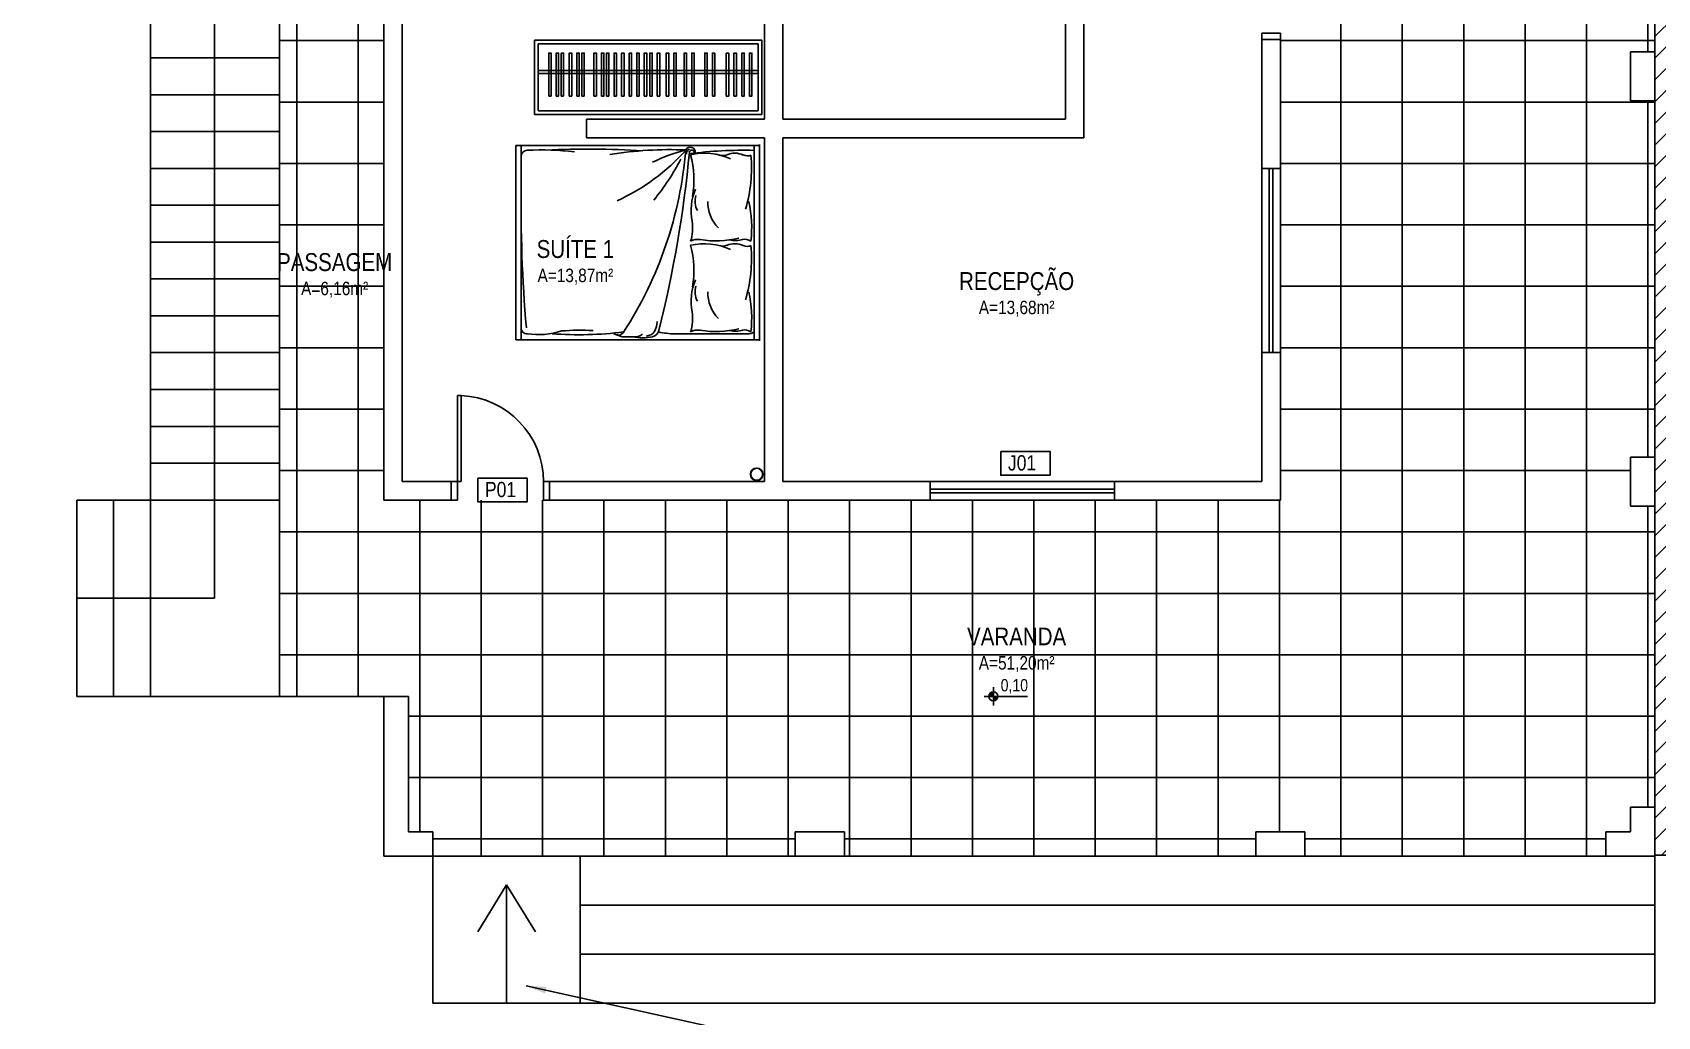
# Model space of a CAD drawing. Header units: millimetres. Extents: x 4156 to 4603, y 996 to 1078.
# Drawn here: x 4173.79 to 4188.34, y 1015.75 to 1024.56 of the extents above; entities that cross this region are included whole.
import ezdxf
from ezdxf.enums import TextEntityAlignment as Align

# ---------------------------------------------------------------- set-up
doc = ezdxf.new("R2010")
doc.units = ezdxf.units.MM
doc.header["$LTSCALE"] = 20
for name, pattern in [('DASHDOT', [1, 0.5, -0.25, 0, -0.25]), ('HIDDEN2', [0.1875, 0.125, -0.0625]), ('LS', [0.5, 0.25, -0.25])]:
    doc.linetypes.add(name, pattern=pattern)
for name, color, linetype in [('-HIDRO', 8, 'Continuous'), ('ARREDI_attrezzature', 175, 'Continuous'), ('COTA', 7, 'Continuous'), ('E-txt-g', 3, 'Continuous'), ('Esgoto', 5, 'Continuous'), ('TigreCad', 3, 'Continuous'), ('Tinterno', 9, 'Continuous')]:
    doc.layers.add(name, color=color, linetype=linetype)
doc.layers.add('E-Txt-W', color=7, linetype='Continuous', lineweight=20)
doc.styles.add('F2', font='ARIALN.TTF')
doc.styles.add('REG60', font='romans.shx', dxfattribs={"width": 0.8, "height": 0.15})
doc.styles.add('REG80', font='romans.shx', dxfattribs={"width": 0.8, "height": 0.2})
doc.styles.get("Standard").update_dxf_attribs({"font": 'arial.ttf'})
doc.dimstyles.get("Standard").update_dxf_attribs({"dimtxt": 0.18, "dimasz": 0.18, "dimexe": 0.18, "dimexo": 0.0625, "dimgap": 0.09, "dimtad": 0, "dimtih": 1, "dimtoh": 1, "dimdec": 4, "dimzin": 0, "dimdsep": 46, "dimtxsty": 'Standard', "dimcen": 0.09, "dimadec": 0, "dimazin": 0, "dimtfac": 1, "dimtdec": 4, "dimtofl": 0, "dimtmove": 0, "dimatfit": 3, "dimfxl": 1, "dimtolj": 1, "dimtzin": 0, "dimarcsym": 0})

# ---------------------------------------------------------------- blocks, each defined once
blk = doc.blocks.new('TXT-AMB75')
at = {"layer": 'E-txt-g', "style": 'REG80', "width": 0.8, "flags": 8}
blk.add_attdef('TXT', text='', height=0.2, dxfattribs=at).set_placement((0.005, 0.296), align=Align.CENTER)
at = {"layer": 'E-Txt-W', "style": 'REG60', "width": 0.8, "flags": 8}
blk.add_attdef('TXT', text='', height=0.15, dxfattribs=at).set_placement((0.005, 0.027), align=Align.CENTER)
blk = doc.blocks.new('cama')
at = {"layer": 'ARREDI_attrezzature', "color": 8}
for p, q in [((0.866, 1.046), (-0.717, 1.046)), ((-0.717, 1.046), (-0.717, -0.936)), ((-0.717, 1.003), (0.866, 1.003)), ((0.816, 0.355), (0.816, 0.964)), ((0.866, 1.046), (0.866, -0.936)), ((0.841, -0.062), (0.841, 0.035)), ((0.838, -0.079), (0.816, -0.138)), ((-0.717, -0.893), (0.866, -0.893)), ((-0.717, -0.936), (0.866, -0.936))]:
    blk.add_line(p, q, dxfattribs=at)
for centre, radius, start, end in [((2.638, 0.909), 3.316, 178.3703, 187.5322), ((-0.714, 0.948), 0.0814, 335.7877, 21.7124), ((-0.533, -0.18), 1.162, 73.2017, 95.199), ((-0.053, 0.101), 0.883, 82.5099, 103.5732), ((0.126, 0.931), 0.0789, 144.3788, 195.1988), ((0.023, 0.948), 0.0814, 335.7877, 21.7124), ((0.204, -0.18), 1.162, 73.2017, 95.199), ((0.684, 0.101), 0.883, 82.5099, 103.5732), ((0.864, 0.931), 0.0789, 144.3788, 195.1988), ((0.767, 0.964), 0.0494, 360, 53.1301), ((-0.15, 0.598), 0.504, 155.118, 192.9862), ((-0.487, 0.846), 0.167, 155.7877, 202.8808), ((-0.698, 0.692), 0.758, 350.3711, 14.26), ((-0.161, 0.853), 0.218, 347.312, 15.1988), ((0.25, 0.846), 0.167, 155.7877, 202.8808), ((0.587, 0.598), 0.504, 155.118, 192.9862), ((0.04, 0.692), 0.758, 350.3711, 14.26), ((0.577, 0.853), 0.218, 347.312, 15.1988), ((-0.719, 0.748), 0.0848, 339.0161, 22.8808), ((-0.251, 0.918), 0.291, 267.8295, 315.0098), ((0.018, 0.748), 0.0848, 339.0161, 22.8808), ((0.486, 0.918), 0.291, 267.8295, 315.0098), ((-0.264, 0.69), 0.167, 254.1407, 297.6985), ((0.175, 0.544), 0.127, 170.3711, 206.9649), ((0.473, 0.69), 0.167, 254.1407, 297.6985), ((0.913, 0.544), 0.127, 170.3711, 206.9649), ((-0.662, 0.484), 0.0409, 81.6091, 243.9382), ((-0.65, 0.494), 0.0409, 202.6052, 274.4989), ((2.279, 0.318), 2.962, 177.4941, 189.5094), ((-1.784, -0.799), 1.665, 24.3833, 48.4532), ((-0.948, -2.764), 3.222, 57.0954, 85.2363), ((0.652, 0.784), 1.374, 194.1894, 206.3096), ((-0.659, 0.496), 0.0206, 81.2915, 258.1256), ((-1.523, -8.875), 9.391, 75.6716, 84.7419), ((-0.438, -0.252), 0.765, 79.7638, 105.4497), ((-1.581, -1.432), 2.082, 51.0376, 62.0856), ((-0.185, 0.936), 0.446, 246.6878, 281.1217), ((-0.042, 0.158), 0.345, 72.3598, 99.3926), ((0.299, -0.252), 0.765, 79.7638, 105.4497), ((0.553, 0.936), 0.446, 246.6878, 281.1217), ((0.695, 0.158), 0.345, 72.3598, 99.3926), ((0.189, 0.364), 0.628, 347.089, 359.2313), ((0.701, -0.017), 0.232, 65.0339, 86.464), ((0.774, 0.16), 0.0692, 12.8827, 78.3869), ((0.735, 0.116), 0.1, 4.6849, 50.5984), ((0.499, 0.097), 0.351, 346.9286, 12.8827), ((5.77, -0.354), 6.458, 176.0268, 182.9761), ((0.735, 0.028), 0.107, 356.6017, 37.7302), ((-2.114, -0.42), 2.938, 355.67, 7.068), ((0.777, -0.101), 0.0494, 339.7541, 59.4872), ((0.792, -0.062), 0.0494, 339.7541, 360), ((0.792, -0.062), 0.0494, 339.7541, 360), ((2.656, -0.41), 1.869, 176.8413, 184.7569), ((1.493, -0.726), 2.174, 172.9481, 183.1174), ((0.205, -0.754), 0.618, 351.6155, 17.787), ((-0.628, -0.844), 0.0494, 180, 270), ((-0.225, 10.54), 11.434, 269.1087, 274.9762), ((0.767, -0.844), 0.0494, 270, 360)]:
    blk.add_arc(centre, radius, start, end, dxfattribs=at)
at = {"layer": 'COTA', "color": 8, "linetype": 'Continuous'}
blk.add_line((0.874, 1.046), (-0.726, 1.046), dxfattribs=at)
blk = doc.blocks.new('NV')
at = {"color": 4, "linetype": 'ByBlock', "ltscale": 0.5}
for p, q in [((-1.414, -0.142), (-1.414, 0.107)), ((-1.539, -0.018), (-0.953, -0.018))]:
    blk.add_line(p, q, dxfattribs=at)
at = {"color": 4, "ltscale": 2.5}
blk.add_circle((-1.414, -0.018), 0.0622, dxfattribs=at)
at = {"color": 4}
for points in [[(-1.414, -0.018), (-1.458, 0.026), (-1.476, -0.018), (-1.472, 0.006)], [(-1.414, -0.018), (-1.414, 0.045), (-1.458, 0.026), (-1.438, 0.04)], [(-1.414, -0.018), (-1.352, -0.018), (-1.37, -0.062), (-1.357, -0.041)], [(-1.414, -0.018), (-1.37, -0.062), (-1.414, -0.08), (-1.39, -0.075)]]:
    blk.add_solid(points, dxfattribs=at)
at = {"layer": 'E-Txt-W', "color": 4, "ltscale": 2.5, "style": 'F2'}
blk.add_attdef('COTAPISO', (-1.306, 0.073), '', height=0.15, dxfattribs=at)
blk = doc.blocks.new('11031030d')
at = {"layer": 'TigreCad'}
blk.add_circle((0, 0), 50.8, dxfattribs=at)
at = {"layer": 'Tinterno'}
blk.add_circle((0, 0), 49, dxfattribs=at)

msp = doc.modelspace()

# ---------------------------------------------------------------- hatches: boundary and pattern name
at = {"layer": '-HIDRO'}
h = msp.add_hatch(dxfattribs=at)
h.set_pattern_fill('ANSI37,_O', color=256, scale=4.4, angle=45)
h.set_pattern_definition([(90, (1862.30866, 526.1882), (-0.55, 3e-16), []), (180, (1862.30866, 526.1882), (-3e-16, -0.55), [])])
h.paths.add_polyline_path([(4188.322, 1020.319), (4188.102, 1020.319), (4188.102, 1020.759), (4188.322, 1020.759), (4188.322, 1023.949), (4188.102, 1023.949), (4188.102, 1024.389), (4188.322, 1024.389), (4188.322, 1026.259), (4188.102, 1026.259), (4188.102, 1026.699), (4188.322, 1026.699), (4188.322, 1027.909), (4188.102, 1027.909), (4188.102, 1028.349), (4186.617, 1028.349), (4186.617, 1027.304), (4184.967, 1027.304), (4184.967, 1020.374), (4176.937, 1020.374), (4176.937, 1028.349), (4176.002, 1028.349), (4176.002, 1018.614), (4177.157, 1018.614), (4177.157, 1017.404), (4177.377, 1017.404), (4177.377, 1017.184), (4180.622, 1017.184), (4180.622, 1017.404), (4181.062, 1017.404), (4181.062, 1017.184), (4184.747, 1017.184), (4184.747, 1017.404), (4185.187, 1017.404), (4185.187, 1017.184), (4187.882, 1017.184), (4187.882, 1017.404), (4188.102, 1017.404), (4188.102, 1017.624), (4188.322, 1017.624)])
at = {"layer": '-HIDRO', "linetype": 'Continuous'}
h = msp.add_hatch(dxfattribs=at)
h.set_pattern_fill('ANSI31', color=256, scale=0.66, style=0)
h.set_pattern_definition([(45, (1862.30866, 526.18819), (-0.0972271824, 0.0972271824), [])])
h.paths.add_polyline_path([(4189.257, 1028.349), (4188.322, 1028.349), (4188.322, 1017.194), (4189.257, 1017.184)])

# ---------------------------------------------------------------- linework, layer by layer
for p, q in [((4174.847, 1028.349), (4174.847, 1020.374)), ((4176.002, 1028.349), (4176.002, 1020.374)), ((4188.322, 1024.389), (4188.322, 1026.259)), ((4176.937, 1020.374), (4176.937, 1026.166)), ((4177.102, 1020.539), (4177.102, 1025.709)), ((4180.347, 1023.784), (4180.347, 1025.709)), ((4180.512, 1023.784), (4180.512, 1025.709)), ((4183.042, 1024.719), (4183.042, 1023.784)), ((4183.207, 1023.619), (4183.207, 1024.719)), ((4184.802, 1023.344), (4184.802, 1024.499)), ((4184.967, 1023.344), (4184.967, 1024.499)), ((4176.002, 1024.334), (4174.847, 1024.334)), ((4188.322, 1024.389), (4188.102, 1024.389)), ((4188.102, 1024.389), (4188.102, 1023.949)), ((4188.322, 1023.949), (4188.322, 1024.389)), ((4176.002, 1024.004), (4174.847, 1024.004)), ((4180.347, 1023.784), (4180.347, 1023.949)), ((4180.512, 1023.784), (4180.512, 1023.949)), ((4188.322, 1023.949), (4188.102, 1023.949)), ((4188.322, 1020.759), (4188.322, 1023.949)), ((4178.752, 1023.619), (4178.752, 1023.784)), ((4180.347, 1023.784), (4178.752, 1023.784)), ((4183.042, 1023.784), (4180.512, 1023.784)), ((4176.002, 1023.674), (4174.847, 1023.674)), ((4180.347, 1023.619), (4178.752, 1023.619)), ((4180.347, 1020.539), (4180.347, 1023.619)), ((4180.512, 1020.539), (4180.512, 1023.619)), ((4180.512, 1023.619), (4183.207, 1023.619)), ((4176.002, 1023.344), (4174.847, 1023.344)), ((4176.002, 1023.014), (4174.847, 1023.014)), ((4176.002, 1022.684), (4174.847, 1022.684)), ((4188.322, 1020.374), (4188.322, 1022.684)), ((4176.002, 1022.354), (4174.847, 1022.354)), ((4176.002, 1022.024), (4174.847, 1022.024)), ((4176.002, 1021.694), (4174.847, 1021.694)), ((4184.802, 1020.539), (4184.802, 1021.694)), ((4184.967, 1020.374), (4184.967, 1021.694)), ((4176.002, 1021.364), (4174.847, 1021.364)), ((4176.002, 1021.034), (4174.847, 1021.034)), ((4176.002, 1020.704), (4174.847, 1020.704)), ((4188.322, 1020.759), (4188.102, 1020.759)), ((4188.102, 1020.319), (4188.102, 1020.759)), ((4188.322, 1020.319), (4188.322, 1020.759)), ((4177.542, 1020.539), (4177.102, 1020.539)), ((4180.347, 1020.539), (4178.422, 1020.539)), ((4180.512, 1020.539), (4181.832, 1020.539)), ((4183.482, 1020.539), (4184.802, 1020.539)), ((4174.187, 1020.374), (4174.187, 1018.614)), ((4174.187, 1020.374), (4174.847, 1020.374)), ((4174.517, 1020.374), (4174.517, 1018.614)), ((4176.002, 1020.374), (4174.847, 1020.374)), ((4174.847, 1020.374), (4174.847, 1018.614)), ((4176.002, 1020.374), (4176.002, 1018.614)), ((4177.542, 1020.374), (4176.937, 1020.374)), ((4181.832, 1020.374), (4178.422, 1020.374)), ((4184.967, 1020.374), (4183.482, 1020.374)), ((4188.322, 1020.319), (4188.102, 1020.319)), ((4188.322, 1017.624), (4188.322, 1020.319)), ((4176.937, 1018.614), (4174.187, 1018.614)), ((4176.937, 1017.184), (4176.937, 1018.614)), ((4176.937, 1018.614), (4177.157, 1018.614)), ((4177.157, 1018.614), (4177.157, 1017.404)), ((4188.322, 1017.624), (4188.102, 1017.624)), ((4188.102, 1017.624), (4188.102, 1017.404)), ((4188.322, 1017.184), (4188.322, 1017.624)), ((4177.377, 1017.404), (4177.157, 1017.404)), ((4177.377, 1017.184), (4177.377, 1017.404)), ((4180.622, 1017.184), (4180.622, 1017.404)), ((4180.622, 1017.404), (4181.062, 1017.404)), ((4181.062, 1017.184), (4181.062, 1017.404)), ((4184.747, 1017.184), (4184.747, 1017.404)), ((4184.747, 1017.404), (4185.187, 1017.404)), ((4185.187, 1017.184), (4185.187, 1017.404)), ((4187.882, 1017.184), (4187.882, 1017.404)), ((4187.882, 1017.404), (4188.102, 1017.404)), ((4177.377, 1017.184), (4176.937, 1017.184)), ((4177.377, 1017.184), (4180.622, 1017.184)), ((4177.377, 1017.184), (4177.377, 1015.867)), ((4178.697, 1015.867), (4178.697, 1017.184)), ((4181.062, 1017.184), (4180.622, 1017.184)), ((4181.062, 1017.184), (4184.747, 1017.184)), ((4185.187, 1017.184), (4184.747, 1017.184)), ((4185.187, 1017.184), (4187.882, 1017.184)), ((4188.322, 1017.184), (4187.882, 1017.184)), ((4189.257, 1017.194), (4188.322, 1017.194)), ((4188.322, 1015.867), (4188.322, 1017.184)), ((4178.037, 1016.927), (4177.778, 1016.507)), ((4178.037, 1015.867), (4178.037, 1016.927)), ((4178.037, 1016.927), (4178.295, 1016.507)), ((4178.697, 1016.747), (4188.322, 1016.747)), ((4178.697, 1016.307), (4188.322, 1016.307)), ((4177.377, 1015.867), (4178.697, 1015.867)), ((4178.697, 1015.867), (4188.322, 1015.867))]:
    msp.add_line(p, q, dxfattribs=at)
at = {"layer": '-HIDRO', "linetype": 'DASHDOT'}
msp.add_line((4175.421, 1019.494), (4175.421, 1026.762), dxfattribs=at)
at = {"layer": '-HIDRO', "linetype": 'HIDDEN2'}
for p, q in [((4184.802, 1024.499), (4184.967, 1024.499)), ((4177.542, 1020.539), (4177.542, 1020.374)), ((4178.422, 1020.539), (4178.422, 1020.374)), ((4181.832, 1020.539), (4181.832, 1020.374)), ((4183.482, 1020.539), (4183.482, 1020.374))]:
    msp.add_line(p, q, dxfattribs=at)
at = {"layer": '-HIDRO', "ltscale": 0.5}
for p, q in [((4180.29, 1024.22), (4178.321, 1024.22)), ((4180.29, 1024.193), (4178.321, 1024.193))]:
    msp.add_line(p, q, dxfattribs=at)
at = {"layer": '-HIDRO'}
for p, q in [((4184.802, 1023.344), (4184.967, 1023.344)), ((4184.802, 1023.344), (4184.802, 1021.694)), ((4184.868, 1023.344), (4184.868, 1021.694)), ((4184.901, 1023.344), (4184.901, 1021.694)), ((4184.967, 1023.344), (4184.967, 1021.694)), ((4184.802, 1021.694), (4184.967, 1021.694)), ((4183.482, 1020.539), (4181.832, 1020.539)), ((4183.482, 1020.473), (4181.832, 1020.473)), ((4183.482, 1020.44), (4181.832, 1020.44)), ((4183.482, 1020.374), (4181.832, 1020.374))]:
    msp.add_line(p, q, dxfattribs=at)
at = {"layer": '-HIDRO', "linetype": 'LS'}
msp.add_line((4174.187, 1019.494), (4175.421, 1019.494), dxfattribs=at)
at = {"layer": '-HIDRO'}
msp.add_lwpolyline([(4160.92, 1072.345, 0.099318), (4158.67, 1032.422, 0.188246), (4182.457, 999.914)], format="xyb", dxfattribs=at)
at = {"layer": '-HIDRO', "linetype": 'Continuous'}
for points in [[(4162.057, 1072.345, 0.099873), (4159.75, 1032.642, 0.183533), (4182.272, 1001.345)], [(4162.182, 1072.18, 0.099477), (4159.912, 1032.675, 0.184298), (4182.516, 1001.378)]]:
    msp.add_lwpolyline(points, format="xyb", dxfattribs=at)
at = {"layer": '-HIDRO'}
for points in [[(4180.323, 1023.828), (4178.288, 1023.828), (4178.288, 1024.492), (4180.323, 1024.492)], [(4180.29, 1023.861), (4178.321, 1023.861), (4178.321, 1024.459), (4180.29, 1024.459)], [(4182.463, 1020.81), (4182.904, 1020.81), (4182.904, 1020.596), (4182.463, 1020.596)], [(4177.78, 1020.571), (4178.22, 1020.571), (4178.22, 1020.357), (4177.78, 1020.357)]]:
    msp.add_lwpolyline(points, close=True, dxfattribs=at)
at = {"layer": '-HIDRO', "linetype": 'HIDDEN2'}
for points in [[(4184.802, 1024.499), (4184.802, 1024.554), (4184.967, 1024.554), (4184.967, 1024.499)], [(4177.542, 1020.539), (4177.597, 1020.539), (4177.597, 1020.374), (4177.542, 1020.374)], [(4178.422, 1020.539), (4178.367, 1020.539), (4178.367, 1020.374), (4178.422, 1020.374)]]:
    msp.add_lwpolyline(points, dxfattribs=at)
at = {"layer": '-HIDRO', "ltscale": 0.5}
for points in [[(4178.414, 1023.992), (4178.436, 1023.992), (4178.436, 1024.377), (4178.414, 1024.377)], [(4178.481, 1023.992), (4178.503, 1023.992), (4178.503, 1024.377), (4178.481, 1024.377)], [(4178.548, 1023.992), (4178.526, 1023.992), (4178.526, 1024.377), (4178.548, 1024.377)], [(4178.598, 1023.992), (4178.62, 1023.992), (4178.62, 1024.377), (4178.598, 1024.377)], [(4178.665, 1023.992), (4178.687, 1023.992), (4178.687, 1024.377), (4178.665, 1024.377)], [(4178.733, 1023.992), (4178.711, 1023.992), (4178.711, 1024.377), (4178.733, 1024.377)], [(4178.819, 1023.992), (4178.841, 1023.992), (4178.841, 1024.377), (4178.819, 1024.377)], [(4178.886, 1023.992), (4178.908, 1023.992), (4178.908, 1024.377), (4178.886, 1024.377)], [(4178.954, 1023.992), (4178.932, 1023.992), (4178.932, 1024.377), (4178.954, 1024.377)], [(4179.021, 1023.992), (4178.999, 1023.992), (4178.999, 1024.377), (4179.021, 1024.377)], [(4179.089, 1023.992), (4179.067, 1023.992), (4179.067, 1024.377), (4179.089, 1024.377)], [(4179.157, 1023.992), (4179.135, 1023.992), (4179.135, 1024.377), (4179.157, 1024.377)], [(4179.224, 1023.992), (4179.202, 1023.992), (4179.202, 1024.377), (4179.224, 1024.377)], [(4179.292, 1023.992), (4179.27, 1023.992), (4179.27, 1024.377), (4179.292, 1024.377)], [(4179.319, 1023.992), (4179.341, 1023.992), (4179.341, 1024.377), (4179.319, 1024.377)], [(4179.387, 1023.992), (4179.409, 1023.992), (4179.409, 1024.377), (4179.387, 1024.377)], [(4179.467, 1023.992), (4179.489, 1023.992), (4179.489, 1024.377), (4179.467, 1024.377)], [(4179.535, 1023.992), (4179.557, 1023.992), (4179.557, 1024.377), (4179.535, 1024.377)], [(4179.627, 1023.992), (4179.649, 1023.992), (4179.649, 1024.377), (4179.627, 1024.377)], [(4179.695, 1023.992), (4179.717, 1023.992), (4179.717, 1024.377), (4179.695, 1024.377)], [(4179.812, 1023.992), (4179.834, 1023.992), (4179.834, 1024.377), (4179.812, 1024.377)], [(4179.88, 1023.992), (4179.902, 1023.992), (4179.902, 1024.377), (4179.88, 1024.377)], [(4180.005, 1023.992), (4180.027, 1023.992), (4180.027, 1024.377), (4180.005, 1024.377)], [(4180.073, 1023.992), (4180.095, 1023.992), (4180.095, 1024.377), (4180.073, 1024.377)], [(4180.144, 1023.992), (4180.166, 1023.992), (4180.166, 1024.377), (4180.144, 1024.377)], [(4180.212, 1023.992), (4180.234, 1023.992), (4180.234, 1024.377), (4180.212, 1024.377)]]:
    msp.add_lwpolyline(points, close=True, dxfattribs=at)
at = {"layer": '-HIDRO', "linetype": 'HIDDEN2'}
msp.add_lwpolyline([(4177.597, 1020.539), (4177.597, 1021.309), (4177.63, 1021.309), (4177.63, 1020.539)], close=True, dxfattribs=at)
for centre, radius, start, end in [((4184.795, 1025.637), 1.083, 111.2236, 270.3786), ((4177.599, 1020.542), 0.768, 359.8011, 87.69)]:
    msp.add_arc(centre, radius, start, end, dxfattribs=at)

# ---------------------------------------------------------------- block references
at = {"layer": '-HIDRO', "linetype": 'HIDDEN2', "xscale": 1.1, "yscale": 1.1, "zscale": 1.1, "rotation": 269.9999999999999}
msp.add_blockref('cama', (4179.15, 1022.761), dxfattribs=at)
at = {"layer": '-HIDRO'}
ref = msp.add_blockref('TXT-AMB75', (4178.649, 1022.305), dxfattribs=dict(at, xscale=0.8019000000000002, yscale=0.8019000000000002, zscale=0.8019000000000002))
ref.add_attrib('TXT', 'SUÍTE 1', dxfattribs={"layer": 'E-txt-g', "color": 2, "height": 0.1604, "style": 'F2'}).set_placement((4178.653, 1022.542), align=Align.CENTER)
ref.add_attrib('TXT', 'A=13,87m²', dxfattribs={"layer": 'E-Txt-W', "height": 0.1203, "style": 'F2'}).set_placement((4178.653, 1022.326), align=Align.CENTER)
ref = msp.add_blockref('TXT-AMB75', (4176.493, 1022.187), dxfattribs=dict(at, xscale=0.8019000000000002, yscale=0.8019000000000002, zscale=0.8019000000000002))
ref.add_attrib('TXT', 'PASSAGEM', dxfattribs={"layer": 'E-txt-g', "color": 2, "height": 0.1604, "style": 'F2'}).set_placement((4176.497, 1022.425), align=Align.CENTER)
ref.add_attrib('TXT', 'A=6,16m²', dxfattribs={"layer": 'E-Txt-W', "height": 0.1203, "style": 'F2'}).set_placement((4176.497, 1022.209), align=Align.CENTER)
ref = msp.add_blockref('TXT-AMB75', (4182.6, 1022.017, 2.013), dxfattribs=dict(at, xscale=0.8019000000000002, yscale=0.8019000000000002, zscale=0.8019000000000002))
ref.add_attrib('TXT', 'RECEPÇÃO', dxfattribs={"layer": 'E-txt-g', "color": 2, "height": 0.1604, "style": 'F2'}).set_placement((4182.605, 1022.255, 2.013), align=Align.CENTER)
ref.add_attrib('TXT', 'A=13,68m²', dxfattribs={"layer": 'E-Txt-W', "height": 0.1203, "style": 'F2'}).set_placement((4182.605, 1022.039, 2.013), align=Align.CENTER)
ref = msp.add_blockref('TXT-AMB75', (4182.6, 1018.834, 2.013), dxfattribs=dict(at, xscale=0.8019000000000002, yscale=0.8019000000000002, zscale=0.8019000000000002))
ref.add_attrib('TXT', 'VARANDA', dxfattribs={"layer": 'E-txt-g', "color": 2, "height": 0.1604, "style": 'F2'}).set_placement((4182.605, 1019.072, 2.013), align=Align.CENTER)
ref.add_attrib('TXT', 'A=51,20m²', dxfattribs={"layer": 'E-Txt-W', "height": 0.1203, "style": 'F2'}).set_placement((4182.605, 1018.856, 2.013), align=Align.CENTER)
ref = msp.add_blockref('NV', (4183.33, 1018.628, 2.013), dxfattribs=dict(at, xscale=0.66, yscale=0.66, zscale=0.66))
ref.add_attrib('COTAPISO', '0,10', (4182.462, 1018.661, 2.013), dxfattribs={"layer": 'E-Txt-W', "color": 4, "ltscale": 2.5, "height": 0.11, "style": 'F2'})
at = {"layer": 'Esgoto', "xscale": 0.0011, "yscale": 0.0011, "zscale": 0.0011}
msp.add_blockref('11031030d', (4180.277, 1020.605), dxfattribs=at)

# ---------------------------------------------------------------- texts
at = {"layer": '-HIDRO', "linetype": 'Continuous', "style": 'F2'}
for s, p in [('J01', (4182.527, 1020.776)), ('P01', (4177.843, 1020.537))]:
    msp.add_text(s, height=0.1371, dxfattribs=at).set_placement(p, align=Align.TOP_LEFT)

# ---------------------------------------------------------------- leaders
at = {"layer": '-HIDRO'}
msp.add_leader([(4178.212, 1016.023), (4180.918, 1015.426), (4180.893, 1015.462)], dimstyle='Standard', dxfattribs=at)

doc.saveas('drawing.dxf')
